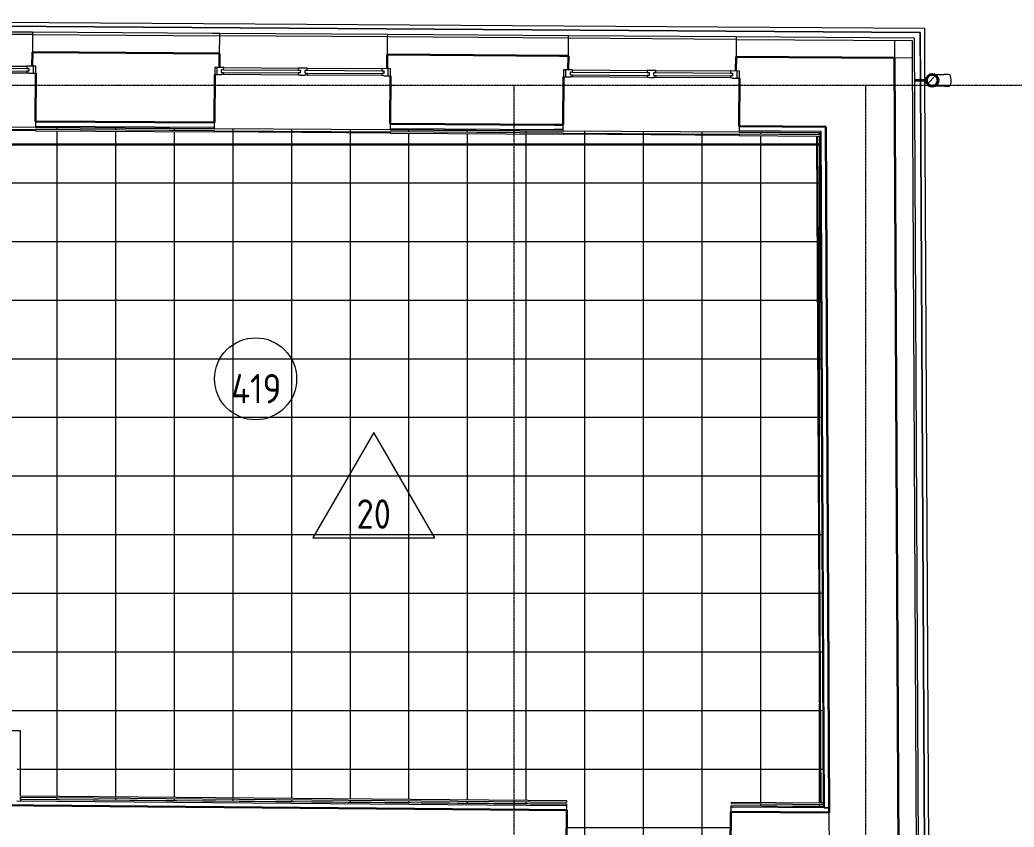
# Model space of a CAD drawing. Header units: millimetres. Extents: x -10915 to 62537, y -37640 to 44223.
# Drawn here: x -4216 to 4264, y 36716 to 43601 of the extents above; entities that cross this region are included whole.
import ezdxf

# ---------------------------------------------------------------- set-up
doc = ezdxf.new("R2010")
doc.units = ezdxf.units.MM
doc.linetypes.add('ADSK_Линия сетки', pattern=[25, 20, -2.5, 0, -2.5])
for name, color, linetype, lineweight in [('_ Окна', 7, 'Continuous', 9), ('Марки', 7, 'Continuous', 20), ('Марки помещений', 7, 'Continuous', 20), ('Обобщенные модели', 7, 'Continuous', 18), ('Окна', 7, 'Continuous', 9), ('Оси', 7, 'Continuous', 9), ('Перекрытие штриховка', 7, 'Continuous', 18), ('Стены внутренние', 7, 'Continuous', 18), ('Стены наружные', 7, 'Continuous', 18), ('Стены несущие', 7, 'Continuous', 30), ('Стены отделка', 7, 'Continuous', 30), ('Стены штриховка', 7, 'Continuous', 9)]:
    doc.layers.add(name, color=color, linetype=linetype, lineweight=lineweight)
doc.styles.add('GOST Common_2', font='GOST_Common.ttf', dxfattribs={"width": 0.9, "height": 250})

# ---------------------------------------------------------------- blocks, each defined once
blk = doc.blocks.new('Водосток - Тип 1 _карниз больше 490мм_-5145492-План полов 4-го этажа')
at = {"layer": 'Обобщенные модели', "lineweight": 9}
h = blk.add_hatch(dxfattribs=at)
h.set_pattern_fill('FP_11', color=256, style=0, pattern_type=2)
h.set_pattern_definition([(134.709, (43192.47, -3623.99), (-106.60335, -105.52595), [])])
h.paths.add_polyline_path([(173.7, 148.9), (173.7, 171.1), (164.1, 191.2), (145.6, 205.3), (125, 210), (102.3, 204.2), (85.9, 191.2), (76.3, 171.1), (76.3, 148.9), (85.9, 128.8), (103.3, 115), (127, 110.5), (146.7, 115), (164.1, 128.8), (169.3, 139.6)])
at = {"layer": 'Обобщенные модели'}
for p, q in [((75, 306.2), (75, 263.6)), ((175, 263.6), (175, 306.2)), ((120, 109.1), (120, 10)), ((130, 10), (130, 109.1))]:
    blk.add_line(p, q, dxfattribs=at)
at = {"layer": 'Обобщенные модели', "flags": 128}
for points in [[(75, 173), (75, 174.3), (75, 177), (75, 179.8), (75, 182.9), (75, 186.2), (75, 189.7), (75, 193.4), (75, 197.2), (75, 201.3), (75, 205.5), (75, 209.9), (75, 214.4), (75, 219.1), (75, 224), (75, 229), (75, 234.1), (75, 239.3), (75, 244.6), (75, 250.1), (75, 255.6), (75, 261.3), (75, 263.6)], [(175, 263.6), (175, 258), (175, 252.4), (175, 246.9), (175, 241.5), (175, 236.2), (175, 231.1), (175, 226), (175, 221.1), (175, 216.4), (175, 211.8), (175, 207.3), (175, 203), (175, 198.9), (175, 194.9), (175, 191.2), (175, 187.6), (175, 184.3), (175, 181.1), (175, 178.1), (175, 175.4), (175, 173)]]:
    blk.add_lwpolyline(points, dxfattribs=at)
at = {"layer": 'Обобщенные модели'}
for start, end in [(90, 270), (270, 90)]:
    blk.add_arc((125, 160), 52, start, end, dxfattribs=at)
at = {"layer": 'Обобщенные модели', "lineweight": 40}
for start, end in [(90, 270), (270, 90)]:
    blk.add_arc((125, 160), 50, start, end, dxfattribs=at)
at = {"layer": 'Обобщенные модели'}
for start_param, end_param in [(4.712389, 6.283185), (3.141593, 4.712389)]:
    blk.add_ellipse((125, 306.2), major_axis=(-50, 0), ratio=0.309017, start_param=start_param, end_param=end_param, dxfattribs=at)
blk = doc.blocks.new('окна_rehau_двупольное_2_фрамуги - 1460х2440 _нов_ ок-35-2923875-План полов 4-го этажа')
at = {"layer": '_ Окна', "lineweight": 18}
for p, q in [((-674, 175), (-750, 175)), ((-750, 175), (-750, 115)), ((-674, 157), (-674, 175)), ((38, 175), (-38, 175)), ((-38, 175), (-38, 157)), ((38, 157), (38, 175)), ((674, 175), (674, 157)), ((750, 175), (674, 175)), ((750, 115), (750, 175)), ((-750, 115), (-692, 115)), ((-692, 133), (-692, 157)), ((-692, 157), (-674, 157)), ((-692, 133), (-674, 133)), ((-674, 115), (-692, 115)), ((-674, 133), (-674, 115)), ((-38, 157), (-20, 157)), ((-38, 133), (-38, 115)), ((-20, 133), (-38, 133)), ((-20, 115), (-38, 115)), ((-20, 157), (-20, 133)), ((-20, 115), (20, 115)), ((20, 133), (20, 157)), ((20, 157), (38, 157)), ((20, 133), (38, 133)), ((38, 115), (20, 115)), ((38, 133), (38, 115)), ((674, 157), (692, 157)), ((674, 133), (674, 115)), ((692, 133), (674, 133)), ((692, 115), (674, 115)), ((692, 157), (692, 133)), ((692, 115), (750, 115))]:
    blk.add_line(p, q, dxfattribs=at)
at = {"layer": '_ Окна'}
for p, q in [((-730, 115), (-730, 175)), ((730, 115), (730, 175)), ((-692, 133), (-20, 133)), ((-674, 157), (-38, 157)), ((20, 133), (692, 133)), ((38, 157), (674, 157))]:
    blk.add_line(p, q, dxfattribs=at)
at = {"layer": 'Окна'}
for p, q in [((-674, 175), (-38, 175)), ((38, 175), (674, 175)), ((-38, 115), (-674, 115)), ((674, 115), (38, 115))]:
    blk.add_line(p, q, dxfattribs=at)
blk = doc.blocks.new('окна_rehau_двупольное_2_фрамуги - 1460х2440 _нов_ ок-35-V32-План полов 4-го этажа')
at = {"layer": '_ Окна', "lineweight": 18}
for p, q in [((-674, 175), (-750, 175)), ((-750, 175), (-750, 115)), ((-674, 157), (-674, 175)), ((38, 175), (-38, 175)), ((-38, 175), (-38, 157)), ((38, 157), (38, 175)), ((674, 175), (674, 157)), ((750, 175), (674, 175)), ((750, 115), (750, 175)), ((-750, 115), (-692, 115)), ((-692, 133), (-692, 157)), ((-692, 157), (-674, 157)), ((-692, 133), (-674, 133)), ((-674, 115), (-692, 115)), ((-674, 133), (-674, 115)), ((-38, 157), (-20, 157)), ((-38, 133), (-38, 115)), ((-20, 133), (-38, 133)), ((-20, 115), (-38, 115)), ((-20, 157), (-20, 133)), ((-20, 115), (20, 115)), ((20, 133), (20, 157)), ((20, 157), (38, 157)), ((20, 133), (38, 133)), ((38, 115), (20, 115)), ((38, 133), (38, 115)), ((674, 157), (692, 157)), ((674, 133), (674, 115)), ((692, 133), (674, 133)), ((692, 115), (674, 115)), ((692, 157), (692, 133)), ((692, 115), (750, 115))]:
    blk.add_line(p, q, dxfattribs=at)
at = {"layer": '_ Окна'}
for p, q in [((-730, 115), (-730, 175)), ((730, 115), (730, 175)), ((-692, 133), (-20, 133)), ((-674, 157), (-38, 157)), ((20, 133), (692, 133)), ((38, 157), (674, 157))]:
    blk.add_line(p, q, dxfattribs=at)
at = {"layer": 'Окна'}
for p, q in [((-674, 175), (-38, 175)), ((38, 175), (674, 175)), ((-38, 115), (-674, 115)), ((674, 115), (38, 115))]:
    blk.add_line(p, q, dxfattribs=at)
blk = doc.blocks.new('ADSK_Марка_Помещение_ОдноЗначение - Номер-159740-План полов 4-го этажа')
at = {"layer": 'Марки помещений'}
blk.add_circle((0, 0), 3.5, dxfattribs=at)
blk = doc.blocks.new('ADSK_Марка_ПерекрытиеПол - Экземпляр_Отделка пола-158379-План полов 4-го этажа')
at = {"layer": 'Марки', "color": 1, "true_color": 0xff0000}
for p, q in [((0, 9), (-5.196, 0)), ((5.196, 0), (0, 9)), ((-5.196, 0), (5.196, 0))]:
    blk.add_line(p, q, dxfattribs=at)

msp = doc.modelspace()

# ---------------------------------------------------------------- hatches: boundary and pattern name
at = {"layer": 'Перекрытие штриховка', "lineweight": 9, "true_color": 0x787878}
h = msp.add_hatch(dxfattribs=at)
h.set_pattern_fill('FP_45', color=8, style=0, pattern_type=2)
h.set_pattern_definition([(0, (46602.2, 34711.3), (0, 500), []), (90, (46602.2, 34711.3), (-500, 3e-14), [])])
h.paths.add_polyline_path([(1775.199, 36467.804), (1775.199, 36476.804), (1760.279, 36476.935), (1760.279, 36528.937), (1750.736, 36529.021), (1750.815, 36538.021), (1845.811, 36537.187), (1849.148, 36899.171), (2635.119, 36892.27), (2634.974, 36910.272), (1849.148, 36917.172), (1849.235, 36927.172), (2606.972, 36920.518), (2577.45, 42532.73), (-6357.788, 42532.73), (-6357.788, 37538.058), (-4211.225, 37538.058), (-4211.225, 36980.384), (449.289, 36939.463), (449.026, 36929.465), (-4211.225, 36970.384), (-4211.225, 36952.383), (449.044, 36911.465), (445.865, 36549.478), (540.862, 36548.644), (540.783, 36539.645), (530.782, 36539.645), (530.326, 36487.735), (515.327, 36487.735), (515.327, 36478.867), (530.64, 36478.731), (532.57, 36482.009), (538.247, 36478.665), (542.225, 36478.695), (567.581, 36521.736), (576.197, 36516.66), (580.765, 36524.415), (660.242, 36477.594), (1630.205, 36469.077), (1710.492, 36514.496), (1714.923, 36506.662), (1724.181, 36510.607), (1749.231, 36468.032), (1752.2, 36468.006), (1757.935, 36471.25), (1760.736, 36467.931), (1762.366, 36467.917)])
h.paths.add_polyline_path([(2637.13, 36890.252), (2637.026, 36892.253), (2635.137, 36892.253), (2637.119, 36890.263)])
h.paths.add_polyline_path([(2634.974, 36920.273), (2605.4, 42610.684), (2587.452, 42610.67), (2587.794, 42544.73), (2604.964, 42544.73), (2604.964, 42532.73), (2587.856, 42532.73), (2617.452, 36920.426)])
h.paths.add_polyline_path([(-4239.225, 36952.629), (-4221.225, 36952.629), (-4221.225, 37528.058), (-6357.788, 37528.058), (-6357.788, 37510.058), (-4241.225, 37510.058), (-4241.225, 37508.058), (-4239.225, 37508.058), (-4239.225, 36970.384)])
h.paths.add_polyline_path([(-4239.225, 36950.629), (-4239.385, 36952.471), (-4241.225, 36950.646)])
h.paths.add_polyline_path([(-6385.788, 37508.058), (-6385.788, 37510.058), (-6387.788, 37508.058)])
h.paths.add_polyline_path([(-6367.788, 37510.058), (-6367.788, 42532.73), (-6385.788, 42532.73), (-6385.788, 37510.058)])
h.paths.add_polyline_path([(-1057.718, 42544.73), (2577.794, 42544.73), (2577.45, 42610.872), (-6357.788, 42670.881), (-6357.788, 42544.73), (-1057.786, 42544.73)])
h.paths.add_polyline_path([(-6385.788, 42544.73), (-6367.788, 42544.73), (-6367.788, 42670.948), (-6385.788, 42670.881)])
h.paths.add_polyline_path([(-6385.788, 42699.069), (-6387.788, 42701.083), (-6387.788, 42699.083)])
h.paths.add_polyline_path([(2605.4, 42620.684), (2605.307, 42638.685), (-6385.788, 42699.069), (-6385.788, 42681.069), (2605.307, 42620.685)])
h.paths.add_polyline_path([(2607.307, 42638.672), (2607.229, 42640.605), (2605.4, 42638.685), (2607.296, 42638.672)])

# ---------------------------------------------------------------- linework, layer by layer
at = {"layer": 'Оси', "linetype": 'ADSK_Линия сетки'}
for p, q in [((-10114.729, 43045), (56004.853, 43045)), ((-0.435, -4909.651), (-0.435, 43042.344)), ((2999.565, -4909.651), (2999.565, 43042.344))]:
    msp.add_line(p, q, dxfattribs=at)
at = {"layer": 'Стены внутренние'}
for p, q in [((-4084.07, 42655.61), (-5584.037, 42665.684)), ((-5583.969, 42675.684), (-4084.003, 42665.61)), ((-2557.685, 42655.359), (-1057.718, 42645.286)), ((-1057.786, 42635.286), (-2557.752, 42645.36)), ((1917.387, 42615.305), (417.421, 42625.378)), ((417.488, 42635.378), (1917.455, 42625.304)), ((-6357.788, 42544.73), (2577.794, 42544.73)), ((2577.856, 42532.73), (-6357.788, 42532.73)), ((2587.794, 42544.73), (2604.964, 42544.73)), ((2604.964, 42532.73), (2587.856, 42532.73)), ((2604.964, 42544.73), (2604.964, 42532.73))]:
    msp.add_line(p, q, dxfattribs=at)
at = {"layer": 'Стены наружные'}
for p, q in [((-7182.788, 43601.457), (3498.384, 43529.707)), ((3463.559, 43494.94), (-7147.788, 43566.221)), ((-7147.788, 43566.206), (3463.55, 43494.941)), ((-4108.428, 43495.793), (-5538.396, 43505.397)), ((3498.384, 43529.707), (3500.604, 43090.594)), ((-4108.563, 43475.793), (-5538.531, 43485.397)), ((-1082.278, 43455.469), (-2512.246, 43465.073)), ((-1082.144, 43475.468), (-2512.111, 43485.072)), ((1892.895, 43435.488), (462.927, 43445.091)), ((1893.029, 43455.487), (463.062, 43465.091)), ((3463.55, 43494.941), (3463.214, 43444.942)), ((3463.214, 43444.942), (3465.017, 43090.287)), ((3465.605, 43090.292), (3463.559, 43494.94)), ((3465.064, 43080.984), (3540.012, 28335.832)), ((3540.21, 28335.833), (3465.652, 43080.985)), ((3500.653, 43081.038), (3575.209, 28336.136)), ((-4083.882, 42683.61), (-5583.849, 42693.684)), ((-1057.598, 42663.285), (-2557.564, 42673.359)), ((1917.575, 42643.304), (417.609, 42653.378))]:
    msp.add_line(p, q, dxfattribs=at)
at = {"layer": 'Стены несущие'}
for p, q in [((-4109.57, 43325.797), (-4110.376, 43205.799)), ((-2513.253, 43315.076), (-4109.57, 43325.797)), ((-2514.059, 43195.079), (-2513.253, 43315.076)), ((-1083.285, 43305.472), (-1084.091, 43185.475)), ((-1083.285, 43305.472), (386.328, 43295.602)), ((461.92, 43295.095), (386.328, 43295.602)), ((461.114, 43175.097), (461.92, 43295.095)), ((1891.888, 43285.491), (1891.082, 43165.494)), ((1891.888, 43285.491), (3244.068, 43276.41)), ((3244.068, 43276.41), (3283.723, 35474.656)), ((-4079.377, 43205.591), (-4080.377, 43205.598)), ((-4080.78, 43145.599), (-4083.533, 42735.609)), ((-2557.215, 42725.358), (-2554.461, 43135.349)), ((-1054.495, 43125.275), (-1057.248, 42715.284)), ((417.958, 42705.377), (420.712, 43115.367)), ((1920.678, 43105.294), (1917.925, 42695.303)), ((-4083.533, 42735.609), (-2557.215, 42725.358)), ((-1057.248, 42715.284), (342.367, 42705.884)), ((342.367, 42705.884), (417.958, 42705.377)), ((2657.039, 42690.339), (1917.925, 42695.303)), ((2657.039, 42690.339), (2686.777, 36839.815)), ((-6417.788, 36919.755), (448.587, 36859.467)), ((445.865, 36549.478), (448.587, 36859.467)), ((1848.533, 36847.175), (1845.811, 36537.187)), ((1848.533, 36847.175), (2686.777, 36839.815))]:
    msp.add_line(p, q, dxfattribs=at)
at = {"layer": 'Стены отделка', "lineweight": 9}
for p, q in [((-4108.428, 43495.793), (-4109.57, 43325.797)), ((-4108.563, 43475.793), (-2512.246, 43465.073)), ((-4107.429, 43495.786), (-4108.428, 43495.793)), ((-2572.463, 43485.477), (-4107.429, 43495.786)), ((-2512.111, 43485.072), (-2572.463, 43485.477)), ((-2513.253, 43315.076), (-2512.246, 43465.073)), ((-2512.246, 43465.073), (-2512.111, 43485.072)), ((-1082.278, 43455.469), (-1083.285, 43305.472)), ((-1082.144, 43475.468), (-1082.278, 43455.469)), ((462.927, 43445.091), (-1082.278, 43455.469)), ((463.062, 43465.091), (-1082.144, 43475.468)), ((461.92, 43295.095), (462.927, 43445.091)), ((462.927, 43445.091), (463.062, 43465.091)), ((1892.895, 43435.488), (1891.888, 43285.491)), ((1893.029, 43455.487), (1892.895, 43435.488)), ((1892.895, 43435.488), (3393.313, 43425.411)), ((3413.212, 43445.278), (1893.029, 43455.487)), ((3243.305, 43426.418), (3244.068, 43276.41)), ((3393.313, 43425.411), (3394.075, 43275.402)), ((3453.721, 35475.521), (3413.212, 43445.278)), ((-4109.57, 43325.797), (-4109.57, 43325.797)), ((386.328, 43295.602), (461.92, 43295.095)), ((3394.075, 43275.402), (3244.068, 43276.41)), ((-4084.003, 42665.61), (-4084.07, 42655.61)), ((-4084.07, 42655.61), (-2557.752, 42645.36)), ((-2557.685, 42655.359), (-4084.003, 42665.61)), ((-4083.802, 42695.61), (-4083.882, 42683.61)), ((-4083.882, 42683.61), (-2557.564, 42673.359)), ((-4083.533, 42735.609), (-4083.802, 42695.61)), ((-4082.802, 42695.603), (-4083.802, 42695.61)), ((-4083.533, 42735.609), (-4083.533, 42735.609)), ((-2557.752, 42645.36), (-2557.685, 42655.359)), ((-2557.564, 42673.359), (-2557.483, 42685.359)), ((-2557.483, 42685.359), (-2557.215, 42725.358)), ((-2557.483, 42685.359), (-2557.483, 42685.359)), ((-2557.215, 42725.358), (-2557.215, 42725.358)), ((-1057.248, 42715.284), (-1057.598, 42663.285)), ((-1057.598, 42663.285), (417.609, 42653.378)), ((417.69, 42665.378), (342.098, 42665.885)), ((417.609, 42653.378), (417.958, 42705.377)), ((1917.656, 42655.304), (1917.575, 42643.304)), ((1917.925, 42695.303), (1917.656, 42655.304)), ((2617.04, 42690.131), (2617.037, 42690.608)), ((2657.039, 42690.339), (2617.04, 42690.131)), ((2687.186, 36879.466), (2657.039, 42690.339)), ((-1057.718, 42645.286), (-1057.786, 42635.286)), ((-1057.786, 42635.286), (417.421, 42625.378)), ((417.488, 42635.378), (-1057.718, 42645.286)), ((417.421, 42625.378), (417.488, 42635.378)), ((1917.455, 42625.304), (1917.387, 42615.305)), ((1917.387, 42615.305), (2577.45, 42610.872)), ((2605.4, 42620.684), (1917.455, 42625.304)), ((1917.575, 42643.304), (2605.307, 42638.685)), ((2577.45, 42610.872), (2606.972, 36920.518)), ((2587.451, 42610.805), (2605.452, 42610.684)), ((2616.973, 36920.431), (2587.451, 42610.805)), ((2605.307, 42638.685), (2605.4, 42620.684)), ((2605.452, 42610.684), (2634.974, 36920.273)), ((2647.187, 36879.259), (2617.245, 42650.605)), ((-4211.225, 37538.058), (-6357.788, 37538.058)), ((-4211.225, 36980.384), (-4211.225, 37538.058)), ((449.289, 36939.463), (-4211.225, 36980.384)), ((-4211.225, 36952.383), (-4211.225, 36970.384)), ((-4211.225, 36970.384), (449.202, 36929.464)), ((449.044, 36911.465), (-4211.225, 36952.383)), ((437.939, 36899.562), (448.938, 36899.465)), ((448.587, 36859.467), (449.044, 36911.465)), ((449.202, 36929.464), (449.289, 36939.463)), ((1848.99, 36899.173), (1848.533, 36847.175)), ((2635.119, 36892.27), (1848.99, 36899.173)), ((1849.235, 36927.172), (1849.148, 36917.172)), ((1849.148, 36917.172), (2635.026, 36910.272)), ((2606.972, 36920.518), (1849.235, 36927.172)), ((2634.974, 36920.273), (2616.973, 36920.431)), ((2635.026, 36910.272), (2635.119, 36892.27)), ((1848.533, 36847.175), (1848.533, 36847.175)), ((1848.884, 36887.173), (1857.884, 36887.094)), ((1857.884, 36887.094), (1857.884, 36887.094)), ((2687.739, 36879.808), (2647.182, 36880.164)), ((2647.187, 36879.259), (2687.186, 36879.466)), ((2686.777, 36839.815), (2687.388, 36839.809)), ((2687.388, 36839.809), (2687.739, 36879.808))]:
    msp.add_line(p, q, dxfattribs=at)
at = {"layer": 'Стены штриховка'}
for p, q in [((3394.075, 43275.402), (3433.721, 35475.419)), ((-4083.869, 42685.61), (-2557.55, 42675.359)), ((-4082.802, 42695.603), (-2557.483, 42685.359)), ((-1057.584, 42665.285), (417.623, 42655.378)), ((-1057.517, 42675.285), (342.098, 42665.885)), ((2617.245, 42650.605), (1917.656, 42655.304)), ((1917.589, 42645.304), (2607.296, 42640.672)), ((2605.4, 42620.684), (2617.401, 42620.604)), ((2605.452, 42610.684), (2617.452, 42610.603)), ((2607.296, 42640.672), (2607.4, 42620.671)), ((2607.452, 42610.67), (2636.974, 36920.255)), ((-4241.225, 36940.646), (437.939, 36899.562)), ((-4211.225, 36952.383), (-4211.225, 36940.383)), ((449.026, 36909.465), (-4211.225, 36950.383)), ((2637.13, 36890.252), (1848.972, 36897.173)), ((2634.974, 36920.273), (2646.974, 36920.167)), ((2635.026, 36910.272), (2647.026, 36910.166)), ((2637.026, 36910.254), (2637.13, 36890.252)), ((2647.182, 36880.164), (1857.884, 36887.094)), ((2688.709, 36459.783), (2686.777, 36839.815))]:
    msp.add_line(p, q, dxfattribs=at)

# ---------------------------------------------------------------- block references
at = {"layer": 'Марки', "color": 1, "true_color": 0xff0000, "xscale": 99.99999999999993, "yscale": 99.99999999999993, "zscale": 99.99999999999993}
msp.add_blockref('ADSK_Марка_ПерекрытиеПол - Экземпляр_Отделка пола-158379-План полов 4-го этажа', (-1197.025, 39182.261), dxfattribs=at)
at = {"layer": 'Марки помещений', "xscale": 99.99999999999993, "yscale": 99.99999999999993, "zscale": 99.99999999999993}
msp.add_blockref('ADSK_Марка_Помещение_ОдноЗначение - Номер-159740-План полов 4-го этажа', (-2205.628, 40539.748), dxfattribs=at)
at = {"layer": 'Обобщенные модели', "rotation": 270.2912255442424}
msp.add_blockref('Водосток - Тип 1 _карниз больше 490мм_-5145492-План полов 4-го этажа', (3404.406, 43210.329), dxfattribs=at)
at = {"layer": 'Окна', "rotation": 359.6152078770644}
for name, p in [('окна_rehau_двупольное_2_фрамуги - 1460х2440 _нов_ ок-35-2923875-План полов 4-го этажа', (-4831.535, 43035.639)), ('окна_rehau_двупольное_2_фрамуги - 1460х2440 _нов_ ок-35-V32-План полов 4-го этажа', (-1805.25, 43015.314)), ('окна_rehau_двупольное_2_фрамуги - 1460х2440 _нов_ ок-35-V32-План полов 4-го этажа', (1169.923, 42995.333))]:
    msp.add_blockref(name, p, dxfattribs=at)

# ---------------------------------------------------------------- texts
at = {"layer": 'Марки', "color": 1, "lineweight": 9, "true_color": 0xff0000, "insert": (-1198.056, 39386.687), "char_height": 250, "width": 327.6, "attachment_point": 5, "line_spacing_factor": 1.022766, "style": 'GOST Common_2'}
msp.add_mtext('\\pxqc,t1.44,2.88,4.32,5.76,7.2,8.64,10.08,11.52,12.96,14.4,15.84,17.28,18.72,20.16,21.6,23.04,24.48,25.92,27.36,28.8,30.24,31.68,33.12,34.56,36,37.44,38.88,40.32,41.76,43.2,44.64,46.08;{20}', dxfattribs=at)
at = {"layer": 'Марки помещений', "lineweight": 9, "insert": (-2200.235, 40456.166), "char_height": 250, "width": 458.1, "attachment_point": 5, "line_spacing_factor": 1.022766, "style": 'GOST Common_2'}
msp.add_mtext('\\pxqc,t1.8,3.6,5.4,7.2,9,10.8,12.6,14.4,16.2,18,19.8,21.6,23.4,25.2,27,28.8,30.6,32.4,34.2,36,37.8,39.6,41.4,43.2,45,46.8,48.6,50.4,52.2,54,55.8,57.6;{419}', dxfattribs=at)

doc.saveas('drawing.dxf')
